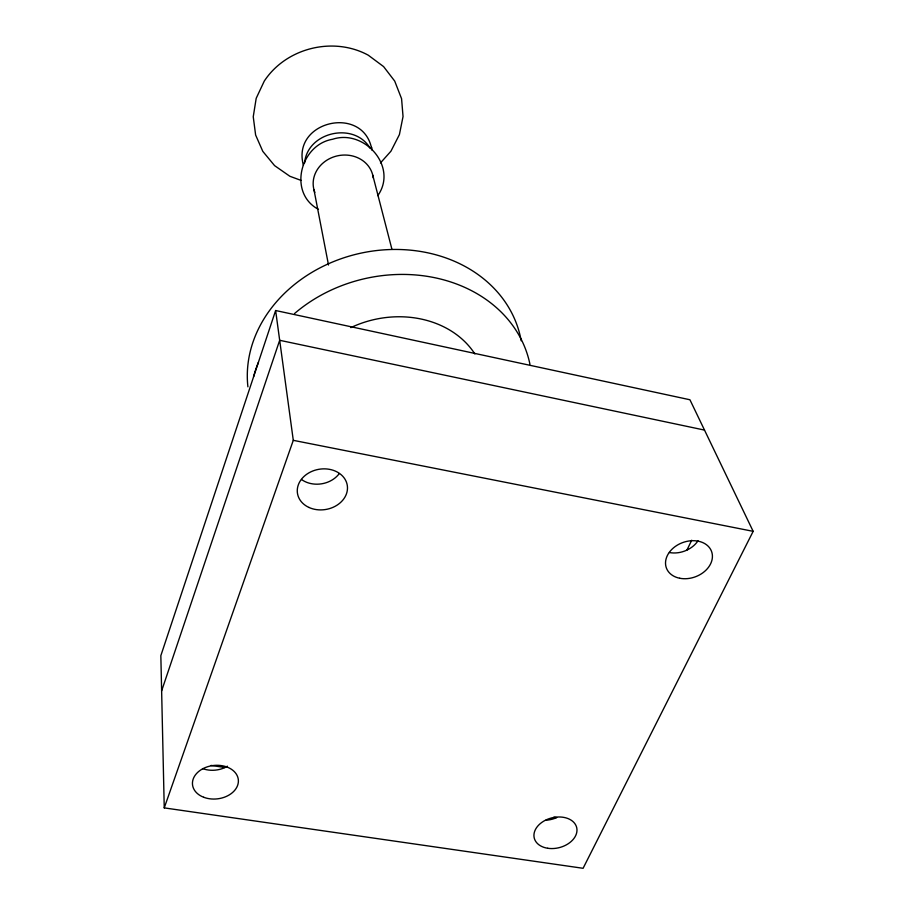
<?xml version="1.0" encoding="UTF-8"?>
<svg xmlns="http://www.w3.org/2000/svg" width="914" height="914" viewBox="0 0 914 914"><rect width="100%" height="100%" fill="white"/><g stroke="black" fill="none" stroke-linecap="round" stroke-linejoin="round"><path stroke-width="1.37" d="M304.602 162.978C307.275 131.936 354.026 121.379 370.01 148.057M275.628 310.52L160.841 655.658L164.246 807.885L583.086 868.3L753.159 531.331L689.933 399.761L275.628 310.52L293.291 440.331L164.246 807.885M161.629 690.881L279.673 340.294L704.5 430.083M686.917 550.102L691.715 540.243M377.79 195.642C398.218 166.748 364.366 128.725 332.616 139.259C300.158 144.698 287.841 193.105 318.472 209.375M380.487 162.909L390.941 151.198L399.407 134.609L403.04 116.535L401.577 98.723L394.711 81.095L383.594 66.596L368.262 55.194C333.359 36.183 286.116 47.802 264.272 81.095L256.194 98.312L253.247 116.752L255.623 135.021L262.809 151.381L274.577 165.617L289.898 176.288L301.129 180.424M211.043 765.418L224.981 767.52M553.884 817.185L556.672 817.607A21.479 15.241 -14.1 0 1 545.932 820.212M293.291 440.331L753.159 531.331M371.895 150.045C364.492 104.219 291.098 120.579 303.414 165.297M372.752 175.145L391.935 249.305M313.959 189.735L328.503 265.003M371.644 147.291L371.735 148.331M247.911 386.828A138.7 116.295 -12.7 0 1 368.319 251.727A138.7 116.295 -12.7 0 1 521.186 340.785M253.566 376.785A141.99 117.963 -12.7 0 1 258.456 362.31M294.594 313.502A141.99 117.963 -12.7 0 1 435.864 277.947A141.99 117.963 -12.7 0 1 529.937 364.229M314.839 192.42A30.299 27.02 -12.7 0 1 336.649 156.031A30.299 27.02 -12.7 0 1 373.266 177.922M350.85 327.612A94.61 78.57 -12.7 0 1 474.869 353.969M698.033 540.768A23.593 18.086 -20.2 0 1 669.414 552.536M227.437 766.206A22.622 16.658 -6.1 0 1 202.542 768.571M339.288 473.555A24.712 20.154 -9.3 0 1 301.506 479.496M203.708 797.271A23.044 16.795 -6.3 0 0 238.394 781.184A23.044 16.795 -6.3 0 0 204.142 768.08A23.044 16.795 -6.3 0 0 203.708 797.271M547.749 848.272A21.867 15.344 -14.1 0 0 576.723 827.707A21.867 15.344 -14.1 0 0 541.899 822.349A21.867 15.344 -14.1 0 0 547.749 848.272M679.742 578.254A24.061 18.257 -20 0 0 712.257 554.147A24.061 18.257 -20 0 0 674.909 546.743A24.061 18.257 -20 0 0 679.742 578.254M308.966 507.453A25.226 20.382 -9.4 0 0 347.469 488.796A25.226 20.382 -9.4 0 0 310.726 471.898A25.226 20.382 -9.4 0 0 308.966 507.453"/></g></svg>
